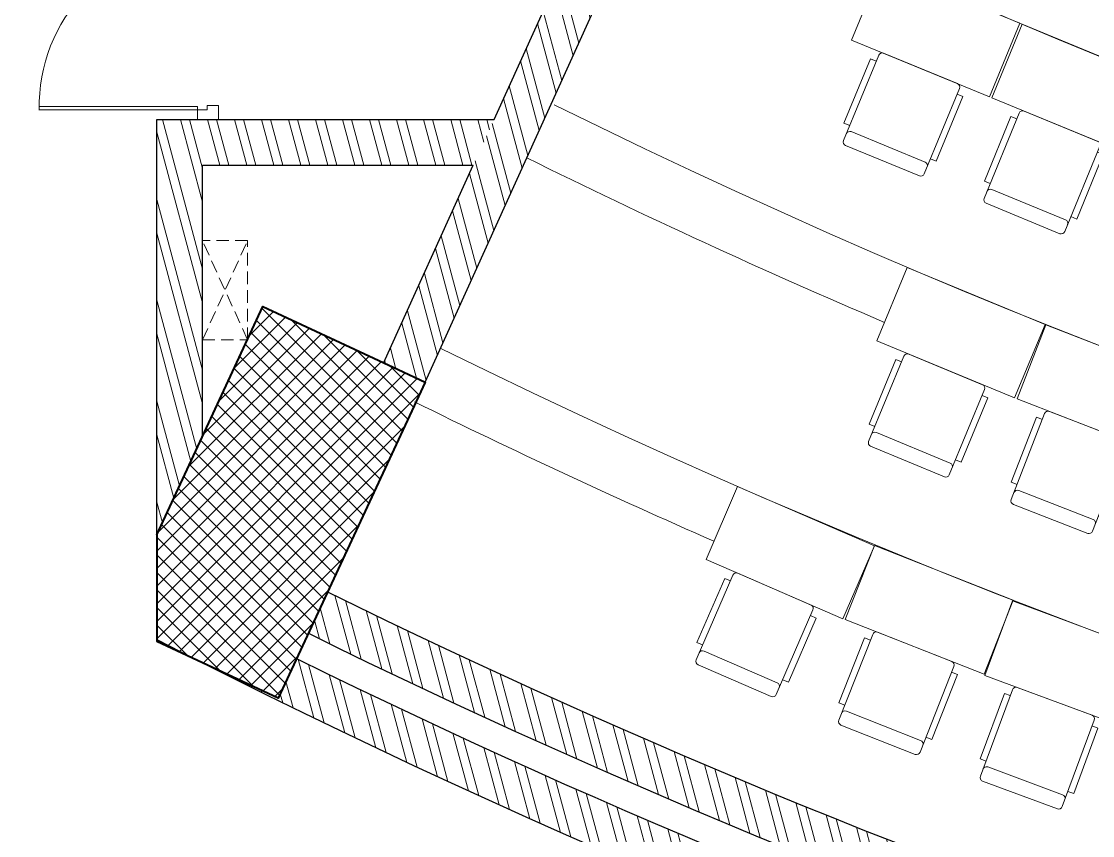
# Model space of a CAD drawing. Header units: millimetres. Extents: x 8275 to 147087, y -297470 to -191881.
# Drawn here: x 94434 to 99821, y -213995 to -209902 of the extents above; entities that cross this region are included whole.
import ezdxf

# ---------------------------------------------------------------- set-up
doc = ezdxf.new("R2010")
doc.units = ezdxf.units.MM
doc.header["$LTSCALE"] = 250
doc.header["$MEASUREMENT"] = 0
doc.linetypes.add('HIDDEN', pattern=[0.375, 0.25, -0.125])
for name, color, linetype, lineweight in [('col', 6, 'Continuous', 40), ('door', 35, 'Continuous', 13), ('furniture', 5, 'Continuous', 15), ('hatch', 9, 'Continuous', 0), ('hidden', 153, 'HIDDEN', 13), ('stairs', 2, 'Continuous', 5), ('text', 7, 'Continuous', 9), ('wall', 1, 'Continuous', 30)]:
    doc.layers.add(name, color=color, linetype=linetype, lineweight=lineweight)

# ---------------------------------------------------------------- blocks, each defined once
blk = doc.blocks.new('A$C157F7572')
at = {"layer": 'hatch'}
h = blk.add_hatch(dxfattribs=at)
h.set_pattern_fill('ANSI37', color=256, scale=500)
h.set_pattern_definition([(45, (0, 0), (-44.19417382415921, 44.19417382415922), []), (135, (0, 0), (-44.19417382415922, -44.19417382415921), [])])
h.paths.add_polyline_path([(-43430.87844050443, 12658.07772172685), (-43430.87841665884, 12120.48155803699), (-42820.65822664928, 11836.39656725794), (-42081.1499656518, 13424.87496698205), (-42897.0647688061, 13804.72006734449)])
at = {"layer": 'col'}
blk.add_line((-43430.87844168628, 12658.07772019925, -16898.64277594864), (-43430.87841784023, 12120.48155699158, -16898.6301576792), dxfattribs=at)
at = {"layer": 'col', "elevation": -16898.64277594864}
blk.add_lwpolyline([(-43430.87844168628, 12658.07772019925), (-42897.06477002893, 13804.72006575589), (-42217.14718966652, 13488.1877996953), (-42081.14996680012, 13424.8749653534), (-42820.65822760668, 11836.39656611474), (-43430.87841784023, 12120.48155699158)], dxfattribs=at)
blk = doc.blocks.new('DRDR')
at = {"lineweight": 18, "ltscale": 0.1}
for p, q in [((4811214.435253152, 8332971.56460059), (4811218.992828105, 8333058.814600474)), ((4811218.992828105, 8333058.814600474), (4811277.159233727, 8333055.776102253)), ((4811277.159233727, 8333055.776102253), (4811274.728527087, 8333009.242768981)), ((4811214.435253152, 8332971.56460059), (4811255.15173709, 8332969.437651836)), ((4811255.15173709, 8332969.437651836), (4811257.2786054, 8333010.154318447)), ((4811257.2786054, 8333010.154318447), (4811274.728527087, 8333009.242768981)), ((4812658.784152118, 8332983.605797026), (4812656.353445476, 8332937.072463756)), ((4812716.950571135, 8332980.567555208), (4812658.784152118, 8332983.605797026)), ((4812712.392996182, 8332893.317555323), (4812716.950571135, 8332980.567555208)), ((4811255.151730487, 8332969.437652181), (4811220.538269108, 8332306.799180396)), ((4811268.2850926, 8332968.751591268), (4811233.665113604, 8332305.988346538)), ((4811268.2850926, 8332968.751591268), (4811255.151737091, 8332969.437651836)), ((4812673.803371182, 8332936.16099121), (4812656.353445476, 8332937.072463756)), ((4812671.676502869, 8332895.444324598), (4812673.803371182, 8332936.16099121)), ((4812658.543144336, 8332896.13032729), (4812623.92316534, 8332233.36708256)), ((4812671.676509472, 8332895.444324268), (4812637.063048093, 8332232.805852484)), ((4812671.676502869, 8332895.444324598), (4812658.543144336, 8332896.13032729)), ((4812712.392996182, 8332893.317555323), (4812671.676502869, 8332895.444324598))]:
    blk.add_line(p, q, dxfattribs=at)
blk.add_ellipse((4811269.773900418, 8332997.253257896), major_axis=(-685.2418482264229, -125.6224260748426), ratio=0.9936065610890924, start_param=1.318294215919205, end_param=2.867114194554077, dxfattribs=at)
at = {"lineweight": 18, "ltscale": 0.1, "extrusion": (0, 0, -1)}
blk.add_ellipse((4812660.031952153, 8332924.631993918), major_axis=(668.4242813352743, -196.3322811335802), ratio=0.9936065610890924, start_param=1.318294215919205, end_param=2.867114194554077, dxfattribs=at)
blk = doc.blocks.new('CH_staff_PL')
at = {"color": 0}
for p, q in [((-1.75, 8.750000000000057), (-20.25, 8.75)), ((-4.999999999999886, 10.00000000000005), (-19, 10)), ((-19, 8.75), (-19, 10)), ((-5, 8.750000000000057), (-4.999999999999886, 10.00000000000005)), ((-21, 8), (-21, -8)), ((-4, -7.999999999999943), (-4, 8.000000000000057)), ((-1, -7.999999999999943), (-1, 8.000000000000057)), ((-20.25, -8.75), (-1.75, -8.749999999999943)), ((-19, -10), (-19, -8.749999999999972)), ((-19, -10), (-5, -9.999999999999886)), ((-5, -9.999999999999886), (-5.000000000000114, -8.749999999999943))]:
    blk.add_line(p, q, dxfattribs=at)
for centre, start, end in [((-20.25, 8), 90, 180), ((-3.25, 8.000000000000057), 90, 180), ((-1.75, 8.000000000000057), 0, 90), ((-20.25, -8), 180, 270), ((-3.25, -7.999999999999943), 180, 270), ((-1.75, -7.999999999999943), 270, 0)]:
    blk.add_arc(centre, 0.75, start, end, dxfattribs=at)
blk = doc.blocks.new('dsfa')
at = {"layer": 'furniture', "ltscale": 0.01}
blk.add_lwpolyline([(8865122.156110015, 4642612.802817313), (8865872.156110015, 4642612.802817313), (8865872.156110015, 4642212.802817314), (8865122.156110015, 4642212.802817314)], close=True, dxfattribs=at)
at = {"layer": 'furniture', "extrusion": (2e-16, 2.46924423395e-05, 0.9999999996951416), "xscale": -25.08044560737534, "yscale": 25.08044560737528, "zscale": 25.08044560737534, "rotation": 89.99999999959537}
blk.add_blockref('CH_staff_PL', (8865497.156110011, 4641686.112044335, 114.6275719626288), dxfattribs=at)

msp = doc.modelspace()

# ---------------------------------------------------------------- hatches: boundary and pattern name
at = {"layer": 'hatch'}
h = msp.add_hatch(dxfattribs=at)
h.set_pattern_fill('ANSI32', color=256, scale=350, angle=59.99999999999999, style=0)
h.set_pattern_definition([(105, (-2190690.936406204, -223436.7404626009), (-126.7777647004402, -33.96999966970584), []), (105, (-2190660.00048458, -223383.1578745674), (-126.7777647004402, -33.96999966970584), [])])
edge = h.paths.add_edge_path()
edge.add_line((96464.99854099867, -211715.4279883006), (96255.50542854774, -211620.4930851532))
edge.add_line((96255.50542854774, -211620.4930851532), (97696.14308302826, -208441.4340020799))
edge.add_line((97696.14308302826, -208441.4340020799), (97904.66306400835, -208538.487683873))
edge.add_line((97904.66306400835, -208538.487683873), (96464.9787306136, -211715.4190109314))
h = msp.add_hatch(dxfattribs=at)
h.set_pattern_fill('ANSI32', color=256, scale=350, angle=59.99999999999999, style=0)
h.set_pattern_definition([(105, (-2190690.936406204, -138326.6644931042), (-126.7777647004402, -33.96999966970584), []), (105, (-2190660.00048458, -138273.0819050707), (-126.7777647004402, -33.96999966970584), [])])
h.paths.add_polyline_path([(95115.25018163468, -212482.2679443677), (95345.25018163421, -211988.2233863508), (95345.25018163281, -210624.835022427), (96706.70260944148, -210624.8350224087), (96810.93051206064, -210394.8350224093), (95115.25018163468, -210394.835022427)])
edge = h.paths.add_edge_path()
edge.add_arc((112455.1913166817, -179296.9571984977), 37540.11261918598, 243.7933671564915, 259.8707226368601)
edge.add_line((105853.0203109945, -216251.9486539538), (105888.9298440057, -216024.7220899879))
edge.add_arc((112455.1912734841, -179296.9573447998), 37310.11246750853, 243.7857062474797, 259.8636394809197, ccw=False)
edge.add_line((95974.20720158634, -212769.6575101581), (95877.11265997193, -212978.218509694))
edge = h.paths.add_edge_path()
edge.add_line((95725.47056300822, -213303.9487391024), (95356.92912287381, -213132.3760947786))
edge.add_arc((112357.0469241098, -179527.7577788203), 37659.98376814761, 243.1657740476392, 259.9670714785931)
edge.add_line((105796.1456567429, -216611.8372736251), (105831.1623778313, -216390.2602007165))
edge.add_arc((112455.191312338, -179296.9572137243), 37680.11260346745, 243.7979844895485, 259.8749917959418, ccw=False)
edge.add_line((95818.01177239488, -213105.1683874271), (95725.47056300822, -213303.9487391024))

# ---------------------------------------------------------------- linework, layer by layer
at = {"layer": 'hidden'}
for p, q in [((95570.94988564984, -211503.3623596271, -27227.86530261567), (95345.25034273579, -211003.3205776298, -27227.86530261567)), ((95345.25034956611, -211503.3623596271, -27227.86530261567), (95570.94988564937, -211003.3205817023, -27227.86530261567))]:
    msp.add_line(p, q, dxfattribs=at)
at = {"layer": 'hidden', "elevation": -27227.86530261567}
msp.add_lwpolyline([(95345.25034956611, -211503.3623596271), (95570.94988564937, -211503.3623596271), (95570.94988564937, -211003.3205817023), (95345.25034956611, -211003.3205817023)], close=True, dxfattribs=at)
at = {"layer": 'stairs'}
for centre, radius, start, end in [((112455.1918322935, -179296.9559816772, -56873.66742660934), 31910.11393724672, 243.4962099487689, 296.3665552715869), ((112455.1918322935, -179296.9559816772, -56873.66742660934), 33260.11393724672, 243.5825503107643, 296.3665552715869), ((112455.1918322935, -179296.9559816772, -56873.66742660934), 34610.11393724672, 243.6881587966294, 296.3118409651543), ((112455.1918322935, -179296.9559816772, -27227.86530261567), 34910.11393724672, 243.6789641682682, 246.9276249523277), ((112455.1918322935, -179296.9559816772, -56873.66742660934), 35960.11393724672, 243.7387282126573, 295.0826291658426), ((112455.1918322935, -179296.9559816772, -27227.86530261567), 36260.11393724672, 243.7387640628772, 246.3623340862434)]:
    msp.add_arc(centre, radius, start, end, dxfattribs=at)
at = {"layer": 'wall'}
for p, q in [((96810.93051206018, -210394.8350224093, -5496.055063065618), (98005.80301380553, -207758.1065792966, 18953.7043626243)), ((96464.99854099867, -211715.4279883006, -16861.2924846594), (98214.28759292024, -207855.2670157368, 18933.06751860328)), ((95115.25034956704, -210394.8350224102, -27227.86530261567), (96810.93051206064, -210394.8350224093, -27227.86530261567)), ((95115.25034956704, -213009.018545213, -27227.86530261567), (95115.25034956704, -210394.8350224102, -27227.86530261567)), ((95345.25034956518, -210624.8350224102, -27227.86530261567), (96706.70260944148, -210624.8350224087, -27227.86530261567)), ((95345.25034956657, -211988.2230256284, -27227.86530261567), (95345.25034956518, -210624.8350224102, -27227.86530261567)), ((96255.50542854774, -211620.4930851532, -16861.2924846594), (96706.70260944101, -210624.8350224087, -7628.790681927498))]:
    msp.add_line(p, q, dxfattribs=at)
for radius, start, end in [(37310.11393724672, 243.7857061407277, 259.8636387411967), (37910.11393724672, 242.7807844374486, 262.665608874233), (37540.11393724672, 243.7933670510744, 259.8707219368824), (37680.11393724672, 243.7979843725674, 259.8749910978677)]:
    msp.add_arc((112455.1920002091, -179296.9559816828, -70506.24605607208), radius, start, end, dxfattribs=at)

# ---------------------------------------------------------------- block references
at = {"layer": 'door', "extrusion": (0.0007240234318665514, 0.0007788808657442246, 0.9999994345671738), "xscale": -1.200000363992495, "yscale": 1.200000363992502, "zscale": 1.200000363992495, "rotation": 267.0097935492294}
msp.add_blockref('DRDR', (-10191757.10257547, -5454308.109790941, -70599.59923782347), dxfattribs=at)
at = {"layer": 'furniture'}
for p, rotation in [((-9866041.143109553, -1129936.119006386, -27227.86530261567), 337.6358601622665), ((-9865334.800092254, -1130226.735535016, -27227.86530261567), 337.6358601622665), ((-9868000.292254195, -1108562.570594546, -27227.86530261567), 337.5042812148981), ((-9845353.391557321, -1326063.919518584, -27227.86530261567), 338.7542812148981)]:
    msp.add_blockref('dsfa', p, dxfattribs=dict(at, rotation=rotation))
at = {"layer": 'furniture', "xscale": -1}
for p, rotation in [((6383363.288611389, -8000192.230403702, -27227.86530261567), 336.5443299640186), ((6639305.377737585, -7787385.995666, -27227.86530261567), 338.4480997374829), ((6795964.001862834, -7650140.427196071, -27227.86530261567), 339.6385759279591)]:
    msp.add_blockref('dsfa', p, dxfattribs=dict(at, rotation=rotation))
at = {"layer": 'text'}
msp.add_blockref('A$C157F7572', (138546.1287912538, -225140.2917141447, -27227.86530261567), dxfattribs=at)

doc.saveas('drawing.dxf')
